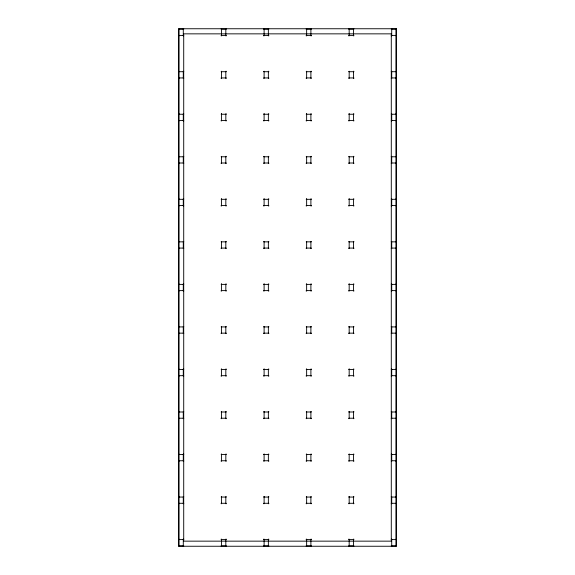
<?xml version="1.0" encoding="UTF-8"?>
<svg xmlns="http://www.w3.org/2000/svg" width="575" height="575" viewBox="0 0 575 575"><rect width="100%" height="100%" fill="white"/><g stroke="black" fill="none" stroke-linecap="round" stroke-linejoin="round"><path stroke-width="0.86" d="M178.609 29.174L183.72 29.174L183.72 28.75M396.391 29.174L391.28 29.174L391.28 28.75M178.609 35.406L183.72 35.406M391.28 35.406L396.391 35.406M178.609 35.83L179.033 35.83M183.72 35.83L183.288 35.83L183.288 28.75M391.28 35.83L391.712 35.83L391.712 28.75M395.967 35.83L396.391 35.83M178.609 71.286L179.033 71.286M183.72 71.286L183.288 71.286L183.288 78.365L183.72 78.365M391.28 71.286L391.712 71.286L391.712 78.365L391.28 78.365M395.967 71.286L396.391 71.286M178.609 71.71L183.72 71.71M391.28 71.71L396.391 71.71M178.609 77.941L183.72 77.941M391.28 77.941L396.391 77.941M178.609 78.365L179.033 78.365M395.967 78.365L396.391 78.365M178.609 113.821L179.033 113.821M183.72 113.821L183.288 113.821L183.288 120.901L183.72 120.901M391.28 113.821L391.712 113.821L391.712 120.901L391.28 120.901M395.967 113.821L396.391 113.821M178.609 114.245L183.72 114.245M391.28 114.245L396.391 114.245M178.609 120.47L183.72 120.47M391.28 120.47L396.391 120.47M178.609 120.901L179.033 120.901M395.967 120.901L396.391 120.901M178.609 156.357L179.033 156.357M183.72 156.357L183.288 156.357L183.288 163.437L183.72 163.437M391.28 156.357L391.712 156.357L391.712 163.437L391.28 163.437M395.967 156.357L396.391 156.357M178.609 156.781L183.72 156.781M391.28 156.781L396.391 156.781M178.609 163.005L183.72 163.005M391.28 163.005L396.391 163.005M178.609 163.437L179.033 163.437M395.967 163.437L396.391 163.437M178.609 198.893L179.033 198.893M183.72 198.893L183.288 198.893L183.288 205.965L183.72 205.965M391.28 198.893L391.712 198.893L391.712 205.965L391.28 205.965M395.967 198.893L396.391 198.893M178.609 199.317L183.72 199.317M391.28 199.317L396.391 199.317M178.609 205.541L183.72 205.541M391.28 205.541L396.391 205.541M178.609 205.965L179.033 205.965M395.967 205.965L396.391 205.965M178.609 241.428L179.033 241.428M183.72 241.428L183.288 241.428L183.288 248.501L183.72 248.501M391.28 241.428L391.712 241.428L391.712 248.501L391.28 248.501M395.967 241.428L396.391 241.428M178.609 241.852L183.72 241.852M391.28 241.852L396.391 241.852M178.609 248.077L183.72 248.077M391.28 248.077L396.391 248.077M178.609 248.501L179.033 248.501M395.967 248.501L396.391 248.501M178.609 283.964L179.033 283.964M183.72 283.964L183.288 283.964L183.288 291.036L183.72 291.036M391.28 283.964L391.712 283.964L391.712 291.036L391.28 291.036M395.967 283.964L396.391 283.964M178.609 284.388L183.72 284.388M391.28 284.388L396.391 284.388M178.609 290.612L183.72 290.612M391.28 290.612L396.391 290.612M178.609 291.036L179.033 291.036M395.967 291.036L396.391 291.036M178.609 326.499L179.033 326.499M183.72 326.499L183.288 326.499L183.288 333.572L183.72 333.572M391.28 326.499L391.712 326.499L391.712 333.572L391.28 333.572M395.967 326.499L396.391 326.499M178.609 326.923L183.72 326.923M391.28 326.923L396.391 326.923M178.609 333.148L183.72 333.148M391.28 333.148L396.391 333.148M178.609 333.572L179.033 333.572M395.967 333.572L396.391 333.572M178.609 369.035L179.033 369.035M183.72 369.035L183.288 369.035L183.288 376.107L183.72 376.107M391.28 369.035L391.712 369.035L391.712 376.107L391.28 376.107M395.967 369.035L396.391 369.035M178.609 369.459L183.72 369.459M391.28 369.459L396.391 369.459M178.609 375.683L183.72 375.683M391.28 375.683L396.391 375.683M178.609 376.107L179.033 376.107M395.967 376.107L396.391 376.107M178.609 411.563L179.033 411.563M183.72 411.563L183.288 411.563L183.288 418.643L183.72 418.643M391.28 411.563L391.712 411.563L391.712 418.643L391.28 418.643M395.967 411.563L396.391 411.563M178.609 411.995L183.72 411.995M391.28 411.995L396.391 411.995M178.609 418.219L183.72 418.219M391.28 418.219L396.391 418.219M178.609 418.643L179.033 418.643M395.967 418.643L396.391 418.643M178.609 454.099L179.033 454.099M183.72 454.099L183.288 454.099L183.288 461.179L183.72 461.179M391.28 454.099L391.712 454.099L391.712 461.179L391.28 461.179M395.967 454.099L396.391 454.099M178.609 454.53L183.72 454.53M391.28 454.53L396.391 454.53M178.609 460.755L183.72 460.755M391.28 460.755L396.391 460.755M178.609 461.179L179.033 461.179M395.967 461.179L396.391 461.179M178.609 496.635L179.033 496.635M183.72 496.635L183.288 496.635L183.288 503.714L183.72 503.714M391.28 496.635L391.712 496.635L391.712 503.714L391.28 503.714M395.967 496.635L396.391 496.635M178.609 497.059L183.72 497.059M391.28 497.059L396.391 497.059M178.609 503.29L183.72 503.29M391.28 503.29L396.391 503.29M178.609 503.714L179.033 503.714M395.967 503.714L396.391 503.714M178.609 539.17L179.033 539.17M183.72 539.17L183.288 539.17L183.288 546.25M391.28 539.17L391.712 539.17L391.712 546.25M395.967 539.17L396.391 539.17M178.609 539.594L183.72 539.594M391.28 539.594L396.391 539.594M178.609 545.826L183.72 545.826L183.72 546.25M396.391 545.826L391.28 545.826L391.28 546.25M395.967 28.75L395.967 546.25M353.855 28.75L353.855 29.174L348.745 29.174L348.745 28.75M353.855 546.25L353.855 545.826L348.745 545.826L348.745 546.25M353.431 28.75L353.431 35.83L353.855 35.83L353.855 35.406L348.745 35.406L348.745 35.83L349.176 35.83L349.176 28.75M353.431 546.25L353.431 539.17L353.855 539.17L353.855 539.594L348.745 539.594L348.745 539.17L349.176 539.17L349.176 546.25M311.319 28.75L311.319 29.174L306.216 29.174L306.216 28.75M311.319 546.25L311.319 545.826L306.216 545.826L306.216 546.25M310.895 28.75L310.895 35.83L311.319 35.83L311.319 35.406L306.216 35.406L306.216 35.83L306.64 35.83L306.64 28.75M310.895 546.25L310.895 539.17L311.319 539.17L311.319 539.594L306.216 539.594L306.216 539.17L306.64 539.17L306.64 546.25M268.784 28.75L268.784 29.174L263.681 29.174L263.681 28.75M268.784 546.25L268.784 545.826L263.681 545.826L263.681 546.25M268.36 28.75L268.36 35.83L268.784 35.83L268.784 35.406L263.681 35.406L263.681 35.83L264.105 35.83L264.105 28.75M268.36 546.25L268.36 539.17L268.784 539.17L268.784 539.594L263.681 539.594L263.681 539.17L264.105 539.17L264.105 546.25M226.255 28.75L226.255 29.174L221.145 29.174L221.145 28.75M226.255 546.25L226.255 545.826L221.145 545.826L221.145 546.25M225.824 28.75L225.824 35.83L226.255 35.83L226.255 35.406L221.145 35.406L221.145 35.83L221.569 35.83L221.569 28.75M225.824 546.25L225.824 539.17L226.255 539.17L226.255 539.594L221.145 539.594L221.145 539.17L221.569 539.17L221.569 546.25M179.033 28.75L179.033 546.25M396.391 28.75L178.609 28.75L178.609 546.25L396.391 546.25L396.391 28.75M391.287 33.853L183.713 33.853L183.713 541.147L391.287 541.147L391.287 33.853M221.569 71.286L221.145 71.71L226.255 71.71L226.255 71.286L225.824 71.286L225.824 78.365L226.255 78.365L226.255 77.941L221.145 77.941L221.145 78.365L221.569 78.365L221.569 71.286M264.105 71.286L263.681 71.71L268.784 71.71L268.784 71.286L268.36 71.286L268.36 78.365L268.784 78.365L268.784 77.941L263.681 77.941L263.681 78.365L264.105 78.365L264.105 71.286M306.64 71.286L306.216 71.71L311.319 71.71L311.319 71.286L310.895 71.286L310.895 78.365L311.319 78.365L311.319 77.941L306.216 77.941L306.216 78.365L306.64 78.365L306.64 71.286M349.176 71.286L348.745 71.71L353.855 71.71L353.855 71.286L353.431 71.286L353.431 78.365L353.855 78.365L353.855 77.941L348.745 77.941L348.745 78.365L349.176 78.365L349.176 71.286M221.569 113.821L221.145 114.245L226.255 114.245L226.255 113.821L225.824 113.821L225.824 120.901L226.255 120.901L226.255 120.47L221.145 120.47L221.145 120.901L221.569 120.901L221.569 113.821M264.105 113.821L263.681 114.245L268.784 114.245L268.784 113.821L268.36 113.821L268.36 120.901L268.784 120.901L268.784 120.47L263.681 120.47L263.681 120.901L264.105 120.901L264.105 113.821M306.64 113.821L306.216 114.245L311.319 114.245L311.319 113.821L310.895 113.821L310.895 120.901L311.319 120.901L311.319 120.47L306.216 120.47L306.216 120.901L306.64 120.901L306.64 113.821M349.176 113.821L348.745 114.245L353.855 114.245L353.855 113.821L353.431 113.821L353.431 120.901L353.855 120.901L353.855 120.47L348.745 120.47L348.745 120.901L349.176 120.901L349.176 113.821M221.569 156.357L221.145 156.781L226.255 156.781L226.255 156.357L225.824 156.357L225.824 163.437L226.255 163.437L226.255 163.005L221.145 163.005L221.145 163.437L221.569 163.437L221.569 156.357M264.105 156.357L263.681 156.781L268.784 156.781L268.784 156.357L268.36 156.357L268.36 163.437L268.784 163.437L268.784 163.005L263.681 163.005L263.681 163.437L264.105 163.437L264.105 156.357M306.64 156.357L306.216 156.781L311.319 156.781L311.319 156.357L310.895 156.357L310.895 163.437L311.319 163.437L311.319 163.005L306.216 163.005L306.216 163.437L306.64 163.437L306.64 156.357M349.176 156.357L348.745 156.781L353.855 156.781L353.855 156.357L353.431 156.357L353.431 163.437L353.855 163.437L353.855 163.005L348.745 163.005L348.745 163.437L349.176 163.437L349.176 156.357M221.569 198.893L221.145 199.317L226.255 199.317L226.255 198.893L225.824 198.893L225.824 205.965L226.255 205.965L226.255 205.541L221.145 205.541L221.145 205.965L221.569 205.965L221.569 198.893M264.105 198.893L263.681 199.317L268.784 199.317L268.784 198.893L268.36 198.893L268.36 205.965L268.784 205.965L268.784 205.541L263.681 205.541L263.681 205.965L264.105 205.965L264.105 198.893M306.64 198.893L306.216 199.317L311.319 199.317L311.319 198.893L310.895 198.893L310.895 205.965L311.319 205.965L311.319 205.541L306.216 205.541L306.216 205.965L306.64 205.965L306.64 198.893M349.176 198.893L348.745 199.317L353.855 199.317L353.855 198.893L353.431 198.893L353.431 205.965L353.855 205.965L353.855 205.541L348.745 205.541L348.745 205.965L349.176 205.965L349.176 198.893M221.569 241.428L221.145 241.852L226.255 241.852L226.255 241.428L225.824 241.428L225.824 248.501L226.255 248.501L226.255 248.077L221.145 248.077L221.145 248.501L221.569 248.501L221.569 241.428M264.105 241.428L263.681 241.852L268.784 241.852L268.784 241.428L268.36 241.428L268.36 248.501L268.784 248.501L268.784 248.077L263.681 248.077L263.681 248.501L264.105 248.501L264.105 241.428M306.64 241.428L306.216 241.852L311.319 241.852L311.319 241.428L310.895 241.428L310.895 248.501L311.319 248.501L311.319 248.077L306.216 248.077L306.216 248.501L306.64 248.501L306.64 241.428M349.176 241.428L348.745 241.852L353.855 241.852L353.855 241.428L353.431 241.428L353.431 248.501L353.855 248.501L353.855 248.077L348.745 248.077L348.745 248.501L349.176 248.501L349.176 241.428M221.569 283.964L221.145 284.388L226.255 284.388L226.255 283.964L225.824 283.964L225.824 291.036L226.255 291.036L226.255 290.612L221.145 290.612L221.145 291.036L221.569 291.036L221.569 283.964M264.105 283.964L263.681 284.388L268.784 284.388L268.784 283.964L268.36 283.964L268.36 291.036L268.784 291.036L268.784 290.612L263.681 290.612L263.681 291.036L264.105 291.036L264.105 283.964M306.64 283.964L306.216 284.388L311.319 284.388L311.319 283.964L310.895 283.964L310.895 291.036L311.319 291.036L311.319 290.612L306.216 290.612L306.216 291.036L306.64 291.036L306.64 283.964M349.176 283.964L348.745 284.388L353.855 284.388L353.855 283.964L353.431 283.964L353.431 291.036L353.855 291.036L353.855 290.612L348.745 290.612L348.745 291.036L349.176 291.036L349.176 283.964M221.569 326.499L221.145 326.923L226.255 326.923L226.255 326.499L225.824 326.499L225.824 333.572L226.255 333.572L226.255 333.148L221.145 333.148L221.145 333.572L221.569 333.572L221.569 326.499M264.105 326.499L263.681 326.923L268.784 326.923L268.784 326.499L268.36 326.499L268.36 333.572L268.784 333.572L268.784 333.148L263.681 333.148L263.681 333.572L264.105 333.572L264.105 326.499M306.64 326.499L306.216 326.923L311.319 326.923L311.319 326.499L310.895 326.499L310.895 333.572L311.319 333.572L311.319 333.148L306.216 333.148L306.216 333.572L306.64 333.572L306.64 326.499M349.176 326.499L348.745 326.923L353.855 326.923L353.855 326.499L353.431 326.499L353.431 333.572L353.855 333.572L353.855 333.148L348.745 333.148L348.745 333.572L349.176 333.572L349.176 326.499M221.569 369.035L221.145 369.459L226.255 369.459L226.255 369.035L225.824 369.035L225.824 376.107L226.255 376.107L226.255 375.683L221.145 375.683L221.145 376.107L221.569 376.107L221.569 369.035M264.105 369.035L263.681 369.459L268.784 369.459L268.784 369.035L268.36 369.035L268.36 376.107L268.784 376.107L268.784 375.683L263.681 375.683L263.681 376.107L264.105 376.107L264.105 369.035M306.64 369.035L306.216 369.459L311.319 369.459L311.319 369.035L310.895 369.035L310.895 376.107L311.319 376.107L311.319 375.683L306.216 375.683L306.216 376.107L306.64 376.107L306.64 369.035M349.176 369.035L348.745 369.459L353.855 369.459L353.855 369.035L353.431 369.035L353.431 376.107L353.855 376.107L353.855 375.683L348.745 375.683L348.745 376.107L349.176 376.107L349.176 369.035M221.569 411.563L221.145 411.995L226.255 411.995L226.255 411.563L225.824 411.563L225.824 418.643L226.255 418.643L226.255 418.219L221.145 418.219L221.145 418.643L221.569 418.643L221.569 411.563M264.105 411.563L263.681 411.995L268.784 411.995L268.784 411.563L268.36 411.563L268.36 418.643L268.784 418.643L268.784 418.219L263.681 418.219L263.681 418.643L264.105 418.643L264.105 411.563M306.64 411.563L306.216 411.995L311.319 411.995L311.319 411.563L310.895 411.563L310.895 418.643L311.319 418.643L311.319 418.219L306.216 418.219L306.216 418.643L306.64 418.643L306.64 411.563M349.176 411.563L348.745 411.995L353.855 411.995L353.855 411.563L353.431 411.563L353.431 418.643L353.855 418.643L353.855 418.219L348.745 418.219L348.745 418.643L349.176 418.643L349.176 411.563M221.569 454.099L221.145 454.53L226.255 454.53L226.255 454.099L225.824 454.099L225.824 461.179L226.255 461.179L226.255 460.755L221.145 460.755L221.145 461.179L221.569 461.179L221.569 454.099M264.105 454.099L263.681 454.53L268.784 454.53L268.784 454.099L268.36 454.099L268.36 461.179L268.784 461.179L268.784 460.755L263.681 460.755L263.681 461.179L264.105 461.179L264.105 454.099M306.64 454.099L306.216 454.53L311.319 454.53L311.319 454.099L310.895 454.099L310.895 461.179L311.319 461.179L311.319 460.755L306.216 460.755L306.216 461.179L306.64 461.179L306.64 454.099M349.176 454.099L348.745 454.53L353.855 454.53L353.855 454.099L353.431 454.099L353.431 461.179L353.855 461.179L353.855 460.755L348.745 460.755L348.745 461.179L349.176 461.179L349.176 454.099M221.569 496.635L221.145 497.059L226.255 497.059L226.255 496.635L225.824 496.635L225.824 503.714L226.255 503.714L226.255 503.29L221.145 503.29L221.145 503.714L221.569 503.714L221.569 496.635M264.105 496.635L263.681 497.059L268.784 497.059L268.784 496.635L268.36 496.635L268.36 503.714L268.784 503.714L268.784 503.29L263.681 503.29L263.681 503.714L264.105 503.714L264.105 496.635M306.64 496.635L306.216 497.059L311.319 497.059L311.319 496.635L310.895 496.635L310.895 503.714L311.319 503.714L311.319 503.29L306.216 503.29L306.216 503.714L306.64 503.714L306.64 496.635M349.176 496.635L348.745 497.059L353.855 497.059L353.855 496.635L353.431 496.635L353.431 503.714L353.855 503.714L353.855 503.29L348.745 503.29L348.745 503.714L349.176 503.714L349.176 496.635"/></g></svg>
